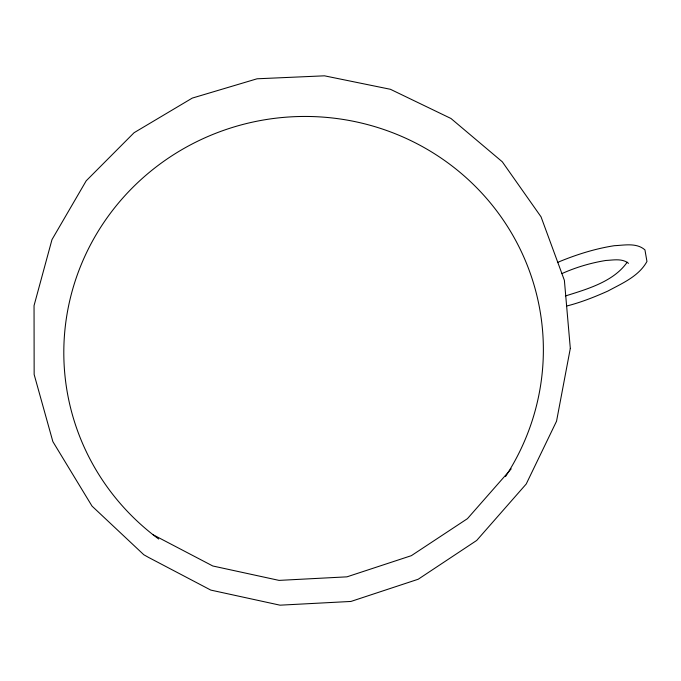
<?xml version="1.0" encoding="UTF-8"?>
<svg xmlns="http://www.w3.org/2000/svg" width="681" height="681" viewBox="0 0 681 681"><rect width="100%" height="100%" fill="white"/><g stroke="black" fill="none" stroke-linecap="round" stroke-linejoin="round"><path stroke-width="1.02" d="M627.201 262.194C613.615 281.704 587.073 289.153 565.375 295.98M511.193 468.86L467.438 518.667L411.358 555.67L346.961 576.841L279.048 580.391L212.795 565.988L153.216 534.823M557.458 262.568L559.339 261.674C577.037 254.388 595.39 248.642 614.33 245.696C624.468 245.254 636.548 242.521 644.941 249.884L646.95 261.47C638.838 276.316 622.145 283.33 607.937 291.034C594.581 297.01 580.91 302.424 566.703 306.024M561.859 273.617C575.879 267.318 590.742 262.909 605.911 260.465C613.402 260.116 622.196 258.159 628.537 263.343M158.699 539.029A239.882 234.622 -7.8 0 1 108.773 215.46A239.882 234.622 -7.8 0 1 438.198 156.145A239.882 234.622 -7.8 0 1 505.515 476.572M570.312 348.391L556.547 421.198L526.217 484.012L476.7 540.45L418.202 579.242L350.953 601.442L280.019 605.179L210.804 590.095L148.594 557.433L143.802 554.734L92.029 506.111L52.871 441.628L34.152 374.516L34.05 305.599L51.986 239.61L86.215 180.797L134.08 132.71L192.28 98.09L257.069 78.792L324.471 75.821L390.434 89.296L450.967 118.485L502.306 161.806L541.046 216.839L564.387 280.351L570.312 348.391"/></g></svg>
